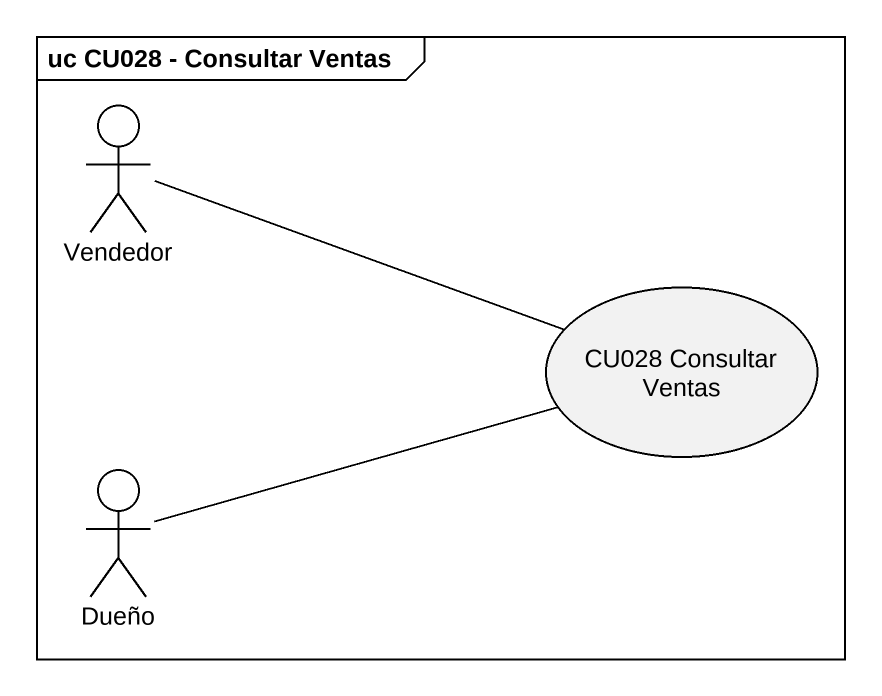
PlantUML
@startuml
mainframe uc CU028 - Consultar Ventas
actor Vendedor
usecase "CU028 Consultar Ventas" as CU028_Consultar_Ventas
actor Dueño
Vendedor -right- CU028_Consultar_Ventas
Dueño -right- CU028_Consultar_Ventas
@enduml
